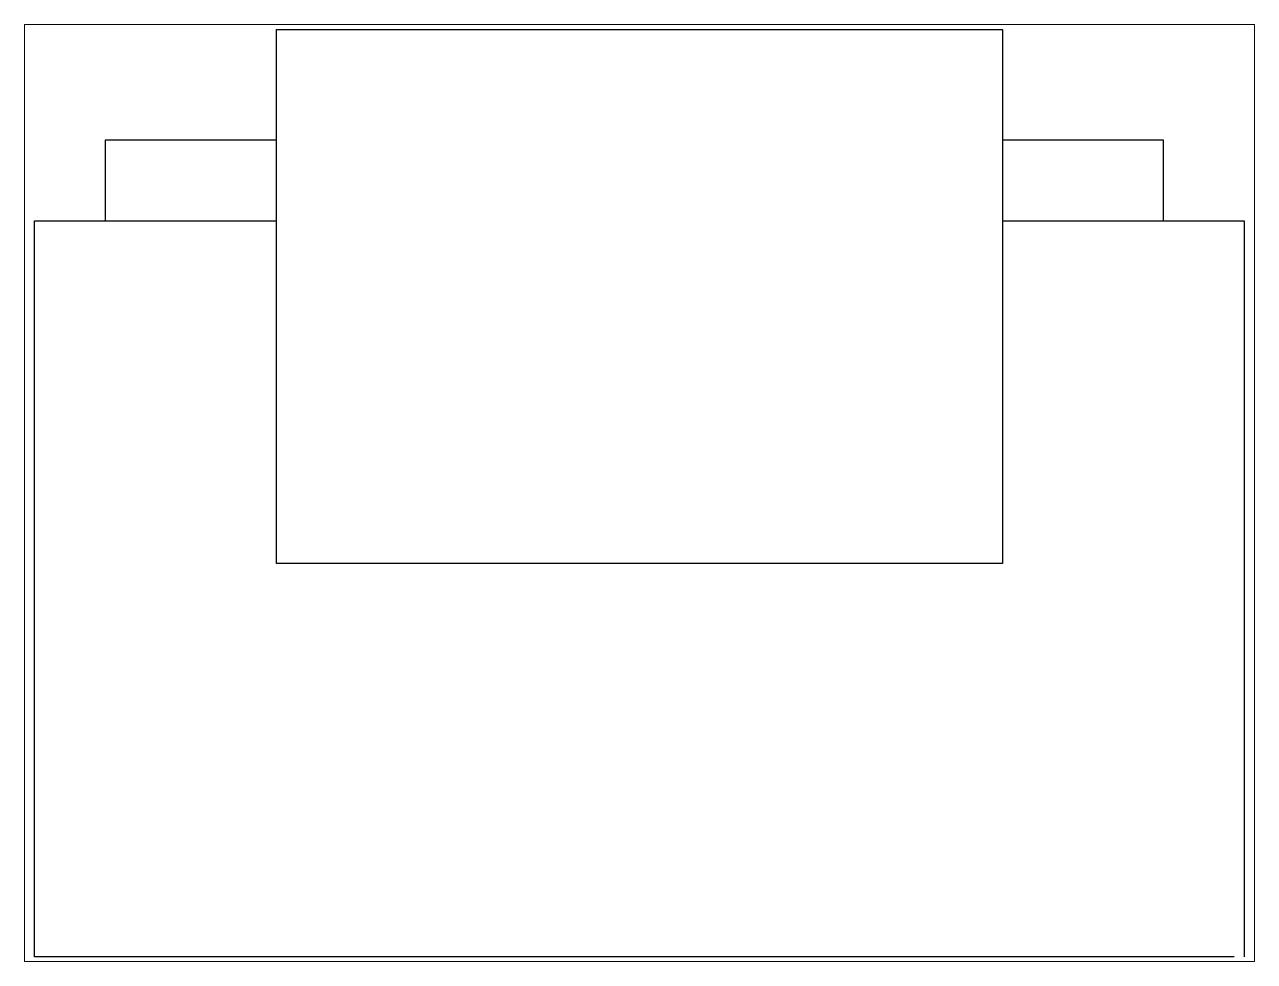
# Paper-space layout 'Layout1' of a CAD drawing. Header units: millimetres. Extents: x 1.05 to 9.45, y 0.8 to 7.2.
# The model-space entities are those that its viewports show. They can reach past a viewport. Long polylines and large blocks are cut down to what shows.
import ezdxf

# ---------------------------------------------------------------- set-up
doc = ezdxf.new("R2010")
doc.units = ezdxf.units.MM
doc.header["$MEASUREMENT"] = 0

# ---------------------------------------------------------------- blocks, each defined once
blk = doc.blocks.new('KOPIERINGSMASKIN_LITEN_L')
at = {"extrusion": (2.83275e-16, 6.12303e-17, -1)}
for p, q in [((-480, 195), (-480, 460)), ((-480, 460), (-120, 460)), ((-120, 460), (-120, 195)), ((-565, 405), (-565, 365)), ((-480, 405), (-565, 405)), ((-40, 405), (-120, 405)), ((-40, 365), (-40, 405)), ((-600, 0), (-600, 365)), ((-600, 365), (-480, 365)), ((-120, 365), (0, 365)), ((0, 365), (0, 0)), ((-120, 195), (-480, 195)), ((-5, 0), (-600, 0))]:
    blk.add_line(p, q, dxfattribs=at)

msp = doc.modelspace()

# ---------------------------------------------------------------- block references
msp.add_blockref('KOPIERINGSMASKIN_LITEN_L', (0, 0))

psp = doc.layouts.get("Layout1")

# ---------------------------------------------------------------- viewports
at = {"layer": '0'}
psp.add_viewport(center=(5.25, 4), size=(8.4, 6.4), view_center_point=(-299.959, 230.0273), view_height=464.729254, dxfattribs=at)

doc.saveas('drawing.dxf')
